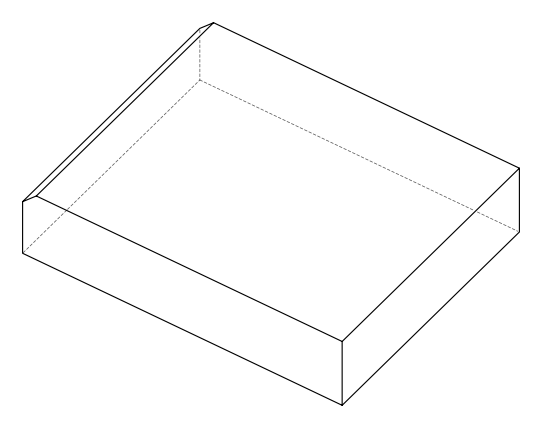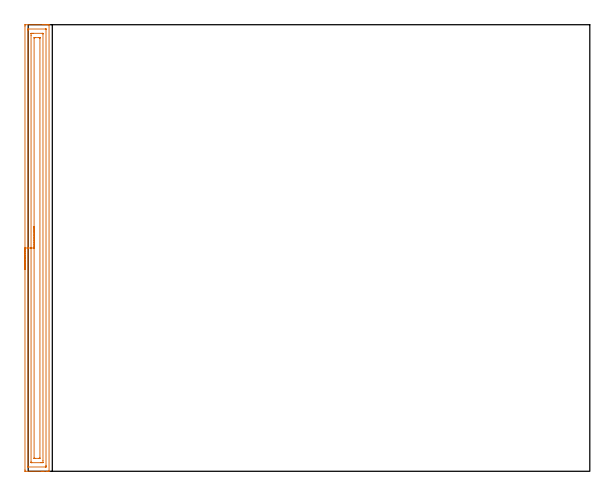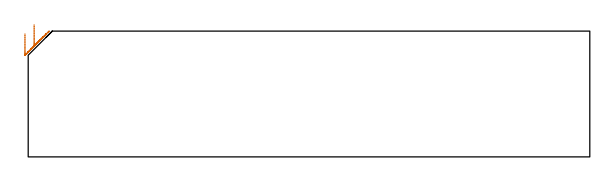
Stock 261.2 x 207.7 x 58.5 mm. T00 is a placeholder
(PLAN: 1 operations, 0 tool changes, 6.9 min)
(1 AREA_MILL | FG_CHAMFER_SURFACE | UGT0205_001 | 6.92 min | 13028 mm3)
(TOOL UGT0205_001 | Chamfer Mill 20 x 3 x 45 deg. | D20 FL50 Z2)
(OP 1 AREA_MILL)
G17 G21 G94 G90
T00 M6
G54
G17 G0 G90 X-1.5 Y93.85 S1061 M3
G43 Z68.5 H0
Z57.3
G94 G1 Y93.888 Z56.428 F250.
Y94.002 Z55.563
Y94.191 Z54.712
Y94.453 Z53.88
Y94.787 Z53.074
Y95.19 Z52.3
Y95.658 Z51.564
Y96.19 Z50.872
Y96.779 Z50.229
Y97.422 Z49.639
Y98.114 Z49.108
Y98.85 Z48.64
Y99.624 Z48.237
Y100.43 Z47.903
Y101.262 Z47.641
Y102.114 Z47.452
Y102.978 Z47.338
Y103.85 Z47.3
Y207.077
X-1.495 Y207.615 Z47.303
X-1.492 Y207.69 Z47.306
X-1.411 Y207.7 Z47.386
X6.723 Z55.518
X7.252 Z56.049
X7.598 Z56.394
X8.127 Z56.923
X8.472 Z57.267
X9.163 Z57.963
X9.421 Z58.22
X9.563 Y207.697 Z58.355
X9.697 Y207.69 Z58.489
X9.7 Y207.523 Z58.5
Y0.177
X9.698 Y0.01 Z58.489
X9.563 Y0.003 Z58.355
X9.421 Y0. Z58.22
X9.163 Z57.963
X8.472 Z57.267
X7.252 Z56.049
X6.723 Z55.518
X6.113 Z54.909
X-1.147 Z47.651
X-1.414 Y0.003 Z47.383
X-1.492 Y0.01 Z47.305
X-1.499 Y0.09 Z47.299
X-1.5 Y0.623 Z47.3
Y103.85
X-0.086 Z48.714
Y205.098
X-0.085 Y205.289 Z48.715
X-0.08 Y205.64 Z48.72
X-0.079 Y205.68 Z48.721
X-0.072 Y205.69 Z48.728
X-0.041 Y205.693 Z48.759
X0.066 Y205.698 Z48.866
X0.2 Y205.7 Z49.
X8.071 Z56.871
X8.233 Y205.697 Z57.033
X8.265 Y205.694 Z57.065
X8.276 Y205.69 Z57.076
X8.279 Y205.681 Z57.079
X8.282 Y205.643 Z57.082
X8.285 Y205.48 Z57.085
X8.286 Y2.602 Z57.086
X8.285 Y2.411 Z57.085
X8.28 Y2.06 Z57.08
X8.279 Y2.02 Z57.079
X8.272 Y2.01 Z57.072
X8.241 Y2.007 Z57.041
X8.134 Y2.002 Z56.934
X7.999 Y2. Z56.799
X0.13 Z48.93
X-0.033 Y2.003 Z48.767
X-0.065 Y2.006 Z48.735
X-0.076 Y2.01 Z48.724
X-0.079 Y2.019 Z48.721
X-0.082 Y2.057 Z48.718
X-0.085 Y2.22 Z48.715
X-0.086 Y103.85 Z48.714
X1.328 Z50.128
X1.329 Y202.759 Z50.129
X1.332 Y203.502 Z50.132
X1.335 Y203.647 Z50.135
X1.338 Y203.69 Z50.138
X1.38 Y203.693 Z50.18
X1.477 Y203.696 Z50.277
X2.157 Y203.7 Z50.957
X2.351 Z51.151
X6.529 Z55.329
X6.723 Y203.699 Z55.523
X6.788 Y203.696 Z55.588
X6.839 Y203.692 Z55.639
X6.865 Y203.687 Z55.665
X6.866 Y203.652 Z55.666
X6.87 Y203.502 Z55.67
X6.871 Y203.351 Z55.671
Y4.941
X6.868 Y4.198 Z55.668
X6.865 Y4.053 Z55.665
X6.862 Y4.01 Z55.662
X6.82 Y4.007 Z55.62
X6.723 Y4.004 Z55.523
X6.043 Y4. Z54.843
X5.849 Z54.649
X1.671 Z50.471
X1.477 Y4.001 Z50.277
X1.412 Y4.003 Z50.212
X1.361 Y4.008 Z50.161
X1.335 Y4.013 Z50.135
X1.334 Y4.048 Z50.134
X1.33 Y4.198 Z50.13
X1.329 Y4.349 Z50.129
X1.328 Y103.85 Z50.128
X2.743 Z51.543
Y201.479
X2.746 Y201.61 Z51.546
X2.75 Y201.688 Z51.55
X2.796 Y201.692 Z51.596
X3.226 Y201.7 Z52.026
X3.239 Z52.039
X4.988 Z53.788
X5.401 Y201.693 Z54.201
X5.447 Y201.69 Z54.247
X5.452 Y201.659 Z54.252
X5.456 Y201.606 Z54.256
X5.457 Y201.555 Z54.257
Y201.221
X5.456 Y6.221 Z54.256
X5.454 Y6.09 Z54.254
X5.45 Y6.012 Z54.25
X5.404 Y6.009 Z54.204
X4.974 Y6. Z53.774
X4.961 Z53.761
X3.212 Z52.012
X2.799 Y6.007 Z51.599
X2.753 Y6.01 Z51.553
X2.748 Y6.041 Z51.548
X2.744 Y6.094 Z51.544
X2.743 Y6.145 Z51.543
Y103.85
Y104.722 Z51.581
Y105.586 Z51.695
Y106.438 Z51.883
Y107.27 Z52.146
Y108.076 Z52.48
Y108.85 Z52.882
Y109.586 Z53.351
Y110.278 Z53.882
Y110.921 Z54.472
Y111.51 Z55.115
Y112.042 Z55.807
Y112.51 Z56.543
Y112.913 Z57.316
Y113.247 Z58.122
Y113.509 Z58.954
Y113.698 Z59.806
Y113.812 Z60.671
Y113.85 Z61.543
G0 Z68.5
M5
M2
